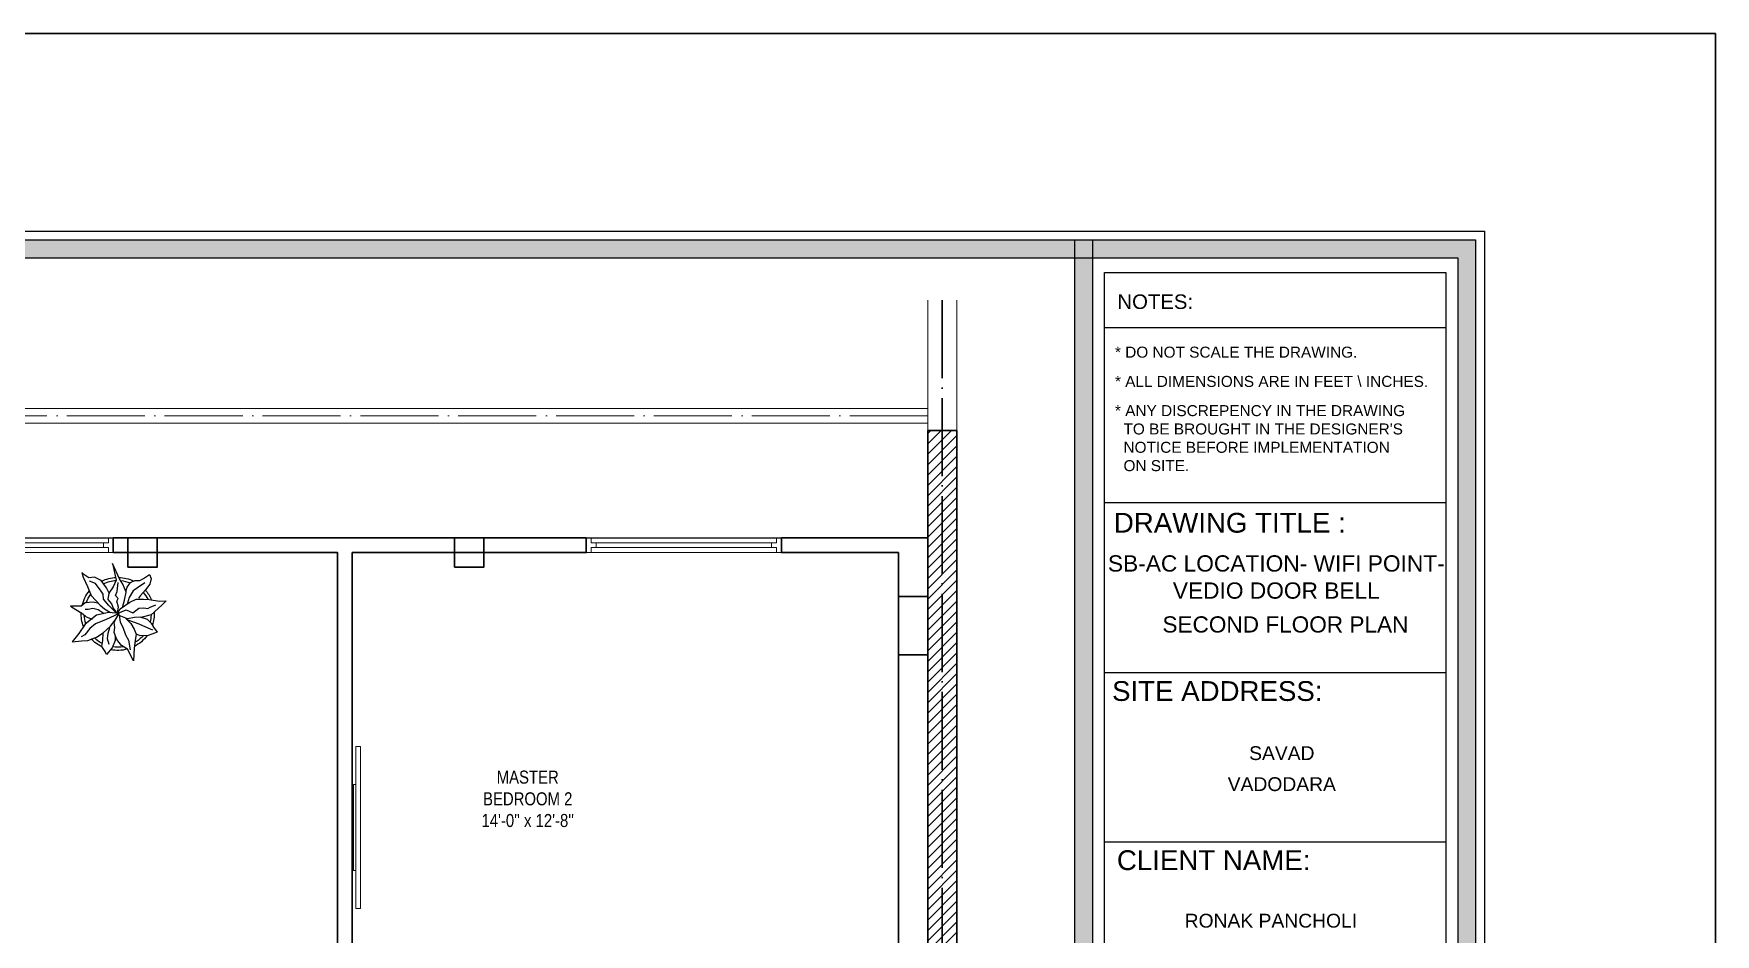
# Model space of a CAD drawing. Header units: millimetres. Extents: x 56222 to 3066687, y -650199 to -121287.
# Drawn here: x 142244 to 142762, y -175534 to -175257 of the extents above; entities that cross this region are included whole.
import ezdxf
from ezdxf.enums import TextEntityAlignment as Align

# ---------------------------------------------------------------- set-up
doc = ezdxf.new("R2010")
doc.units = ezdxf.units.MM
doc.header["$MEASUREMENT"] = 0
doc.linetypes.add('ACAD_ISO04W100', pattern=[30, 24, -3, 0, -3])
for name, color, linetype, lineweight in [('COLUMN', 1, 'Continuous', 30), ('FIRST FLOOR ( TEXT )', 7, 'Continuous', 9), ('GROUND FLOOR', 7, 'Continuous', 9), ('GROUND FLOOR  ( HATCH )', 251, 'Continuous', 9), ('NAME PLATE', 7, 'Continuous', 25), ('SECOND FLOOR', 7, 'Continuous', 9), ('SECOND FLOOR  ( PLINE )', 251, 'Continuous', 30), ('X_PLOT', 1, 'Continuous', 9), ('XX~SLAB ( BEAM )~ ( DIM )', 7, 'Continuous', 9)]:
    doc.layers.add(name, color=color, linetype=linetype, lineweight=lineweight)
doc.layers.add('GROUND FLOOR  ( Text )', color=251, linetype='Continuous')
doc.layers.add('XX~SLAB ( PLINE )', color=251, linetype='Continuous', plot=False)
doc.styles.add('Arial', font='arial.ttf')
doc.styles.add('KATHA', font='swissc.ttf')

# ---------------------------------------------------------------- blocks, each defined once
blk = doc.blocks.new('LAYOUT FILE')
at = {"layer": 'NAME PLATE', "true_color": 0xd39e00}
h = blk.add_hatch(color=42, dxfattribs=at)
h.paths.add_polyline_path([(3346889.83, -513806.18), (3346889.83, -514260.7), (3347535.56, -514260.7), (3347535.56, -513806.18)])
h.paths.add_polyline_path([(3346894.36, -513810.71), (3347531.03, -513810.71), (3347531.03, -514256.17), (3346894.36, -514256.17)], flags=16)
blk.add_hatch(color=42, dxfattribs=at).paths.add_polyline_path([(3347433.6, -514256.17), (3347438.13, -514256.17), (3347438.13, -513806.18), (3347433.6, -513806.18)])
at = {"layer": 'NAME PLATE', "color": 42, "true_color": 0xd39e00}
for p, q in [((3347527.96, -513828.55), (3347441.2, -513828.55)), ((3347527.96, -513872.99), (3347441.2, -513872.99)), ((3347527.96, -513916.26), (3347441.2, -513916.26)), ((3347527.96, -513959.27), (3347441.2, -513959.27))]:
    blk.add_line(p, q, dxfattribs=at)
for points in [[(3346887.56, -513803.91), (3347537.83, -513803.91), (3347537.83, -514262.96), (3346887.56, -514262.96)], [(3346889.83, -513806.18), (3347535.56, -513806.18), (3347535.56, -514260.7), (3346889.83, -514260.7)], [(3347433.6, -514256.17), (3347433.6, -513806.18), (3347438.13, -513806.18), (3347438.13, -514256.17)], [(3346894.36, -513810.71), (3347531.03, -513810.71), (3347531.03, -514256.17), (3346894.36, -514256.17)], [(3347441.2, -514252.44), (3347441.2, -513814.44), (3347527.96, -513814.44), (3347527.96, -514252.44)]]:
    blk.add_lwpolyline(points, close=True, dxfattribs=at)
at = {"layer": 'NAME PLATE', "style": 'Arial'}
for s, height, p in [('NOTES:', 3.699, (3347454.07, -513823.73)), ('DRAWING TITLE : ', 5.0338, (3347474.01, -513880.61)), ('SITE ADDRESS:', 5.0338, (3347469.85, -513923.39)), ('CLIENT NAME:', 5.0338, (3347468.93, -513966.4))]:
    blk.add_text(s, height=height, dxfattribs=at).set_placement(p, align=Align.CENTER)
at = {"layer": 'NAME PLATE', "char_height": 2.7974, "width": 108.0765, "attachment_point": 1, "style": 'Arial'}
for s, insert in [('* DO NOT SCALE THE DRAWING.', (3347443.82, -513833.31, 0)), ('* ALL DIMENSIONS ARE IN FEET \\\\ INCHES.', (3347443.82, -513840.75, 0)), ("* ANY DISCREPENCY IN THE DRAWING \\P  TO BE BROUGHT IN THE DESIGNER'S\\P  NOTICE BEFORE IMPLEMENTATION \\P  ON SITE.", (3347443.82, -513848.18, 0))]:
    blk.add_mtext(s, dxfattribs=dict(at, insert=insert))
blk = doc.blocks.new('ARPLS010')
at = {"linetype": 'ByBlock'}
for p, q in [((-0.278, 0.467), (-0.295, 0.42)), ((-0.248, 0.54), (-0.278, 0.467)), ((-0.182, 0.493), (-0.248, 0.54)), ((-0.222, 0.484), (-0.164, 0.347)), ((-0.125, 0.459), (-0.182, 0.493)), ((0.121, 0.605), (-0.013, 0.459)), ((0.091, 0.447), (0.125, 0.522)), ((0.179, 0.666), (0.121, 0.605)), ((0.174, 0.573), (0.179, 0.666)), ((0.2, 0.432), (0.174, 0.573)), ((-0.362, 0.24), (-0.469, 0.226)), ((-0.278, 0.254), (-0.362, 0.24)), ((-0.295, 0.42), (-0.302, 0.309)), ((-0.302, 0.309), (-0.276, 0.258)), ((-0.21, 0.227), (-0.278, 0.254)), ((-0.164, 0.347), (-0.139, 0.295)), ((-0.139, 0.295), (-0.08, 0.131)), ((-0.072, 0.404), (-0.125, 0.459)), ((-0.038, 0.302), (-0.072, 0.404)), ((-0.049, 0.232), (-0.065, 0.135)), ((-0.044, 0.336), (-0.049, 0.232)), ((-0.013, 0.459), (-0.044, 0.336)), ((0.015, 0.209), (0.08, 0.288)), ((0.077, 0.412), (0.091, 0.447)), ((0.082, 0.358), (0.077, 0.412)), ((0.08, 0.288), (0.082, 0.358)), ((0.16, 0.165), (0.204, 0.254)), ((0.203, 0.352), (0.2, 0.432)), ((0.204, 0.254), (0.203, 0.352)), ((0.252, 0.313), (0.216, 0.287)), ((0.33, 0.38), (0.252, 0.313)), ((0.356, 0.269), (0.318, 0.213)), ((0.409, 0.44), (0.33, 0.38)), ((0.425, 0.373), (0.356, 0.269)), ((0.484, 0.459), (0.409, 0.44)), ((0.432, 0.176), (0.459, 0.236)), ((0.459, 0.303), (0.485, 0.354)), ((0.459, 0.236), (0.459, 0.303)), ((0.542, 0.434), (0.484, 0.459)), ((0.485, 0.354), (0.533, 0.42)), ((0.533, 0.42), (0.542, 0.434)), ((-0.469, 0.226), (-0.643, 0.216)), ((-0.643, 0.216), (-0.485, 0.134)), ((-0.359, 0.148), (-0.49, 0.172)), ((-0.485, 0.134), (-0.433, 0.051)), ((-0.433, 0.051), (-0.349, -0.011)), ((-0.287, 0.106), (-0.359, 0.148)), ((-0.18, 0.073), (-0.287, 0.106)), ((-0.132, 0.18), (-0.21, 0.227)), ((-0.111, 0.036), (-0.18, 0.073)), ((-0.063, 0.111), (-0.132, 0.18)), ((-0.013, 0.022), (-0.111, 0.036)), ((-0.084, -0.034), (0.007, 0.018)), ((0.003, 0.011), (-0.076, -0.16)), ((-0.065, 0.135), (-0.024, 0.018)), ((-0.024, 0.018), (0.009, 0.005)), ((0.006, -0.002), (0.068, 0.032)), ((0.007, 0.018), (0.02, -0.121)), ((0.009, 0.005), (0.056, 0.114)), ((0.056, 0.114), (0.015, 0.209)), ((0.017, -0.002), (0.091, 0.009)), ((0.068, 0.032), (0.16, 0.165)), ((0.088, 0.065), (0.187, 0.091)), ((0.091, 0.009), (0.173, -0.011)), ((0.227, 0.157), (0.132, 0.131)), ((0.173, -0.011), (0.212, 0.004)), ((0.187, 0.091), (0.297, 0.116)), ((0.212, 0.004), (0.252, -0.03)), ((0.318, 0.213), (0.227, 0.157)), ((0.297, 0.116), (0.408, 0.071)), ((0.309, 0.109), (0.368, 0.128)), ((0.309, -0.01), (0.43, 0.006)), ((0.368, 0.128), (0.432, 0.176)), ((0.408, 0.071), (0.482, 0.024)), ((0.482, 0.024), (0.689, -0.072)), ((-0.464, -0.073), (-0.558, -0.152)), ((-0.558, -0.152), (-0.517, -0.172)), ((-0.517, -0.172), (-0.447, -0.216)), ((-0.366, -0.036), (-0.464, -0.073)), ((-0.447, -0.216), (-0.363, -0.202)), ((-0.336, -0.142), (-0.413, -0.121)), ((-0.306, -0.033), (-0.366, -0.036)), ((-0.363, -0.202), (-0.263, -0.2)), ((-0.349, -0.011), (-0.256, -0.05)), ((-0.269, -0.135), (-0.336, -0.142)), ((-0.318, -0.29), (-0.259, -0.2)), ((-0.193, -0.113), (-0.269, -0.135)), ((-0.259, -0.2), (-0.168, -0.1)), ((-0.256, -0.05), (-0.185, -0.038)), ((-0.185, -0.038), (-0.114, -0.046)), ((-0.168, -0.1), (-0.084, -0.034)), ((-0.076, -0.16), (-0.138, -0.304)), ((-0.114, -0.046), (-0.093, -0.036)), ((0.02, -0.121), (-0.017, -0.291)), ((0.059, -0.27), (0.005, -0.185)), ((0.01, -0.014), (0.017, -0.002)), ((0.078, -0.064), (0.01, -0.014)), ((0.016, -0.023), (0.116, -0.122)), ((0.07, -0.179), (0.018, -0.1)), ((0.121, -0.239), (0.07, -0.179)), ((0.138, -0.083), (0.078, -0.064)), ((0.116, -0.122), (0.201, -0.195)), ((0.197, -0.135), (0.138, -0.083)), ((0.283, -0.123), (0.197, -0.135)), ((0.201, -0.195), (0.272, -0.198)), ((0.252, -0.03), (0.309, -0.01)), ((0.272, -0.198), (0.311, -0.225)), ((0.277, -0.114), (0.357, -0.156)), ((0.37, -0.064), (0.283, -0.123)), ((0.311, -0.225), (0.415, -0.304)), ((0.357, -0.156), (0.455, -0.226)), ((0.462, -0.021), (0.37, -0.064)), ((0.455, -0.226), (0.503, -0.317)), ((0.689, -0.072), (0.462, -0.021)), ((-0.368, -0.496), (-0.363, -0.408)), ((-0.363, -0.408), (-0.318, -0.29)), ((-0.287, -0.45), (-0.314, -0.498)), ((-0.199, -0.38), (-0.287, -0.45)), ((-0.141, -0.446), (-0.269, -0.533)), ((-0.138, -0.304), (-0.199, -0.38)), ((-0.017, -0.291), (-0.141, -0.446)), ((-0.042, -0.432), (-0.071, -0.352)), ((0.002, -0.48), (-0.042, -0.432)), ((0.08, -0.342), (0.059, -0.27)), ((0.064, -0.446), (0.066, -0.407)), ((0.066, -0.407), (0.08, -0.342)), ((0.15, -0.445), (0.106, -0.5)), ((0.184, -0.299), (0.121, -0.239)), ((0.141, -0.261), (0.16, -0.336)), ((0.16, -0.336), (0.15, -0.445)), ((0.252, -0.362), (0.184, -0.299)), ((0.376, -0.416), (0.252, -0.362)), ((0.502, -0.472), (0.376, -0.416)), ((0.415, -0.304), (0.447, -0.388)), ((0.503, -0.317), (0.494, -0.398)), ((0.494, -0.398), (0.528, -0.452)), ((0.528, -0.452), (0.567, -0.494)), ((-0.382, -0.625), (-0.368, -0.496)), ((-0.269, -0.533), (-0.382, -0.625)), ((0.104, -0.646), (0.002, -0.48)), ((0.106, -0.5), (0.104, -0.646)), ((0.567, -0.494), (0.502, -0.472))]:
    blk.add_line(p, q, dxfattribs=at)
for radius, start, end in [(0.5, 87.2367, 107.9154), (0.5, 126.2799, 152.7042), (0.458, 130.7647, 148.9789), (0.458, 91.6596, 104.0784), (0.5, 49.0791, 67.0324), (0.458, 49.8461, 63.9764), (0.5, 164.9216, 191.0302), (0.458, 169.9629, 188.6517), (0.458, 5.0517, 21.9108), (0.5, 1.3782, 25.7565), (0.5, 205.1623, 226.3204), (0.458, 207.232, 224.0819), (0.458, 334.5625, 357.1532), (0.5, 333.6991, 357.5577), (0.458, 252.8522, 267.711), (0.5, 283.5324, 308.8712), (0.458, 289.266, 306.1107), (0.5, 249.553, 272.4234)]:
    blk.add_arc((0, 0), radius, start, end, dxfattribs=at)

msp = doc.modelspace()

# ---------------------------------------------------------------- hatches: boundary and pattern name
at = {"layer": 'GROUND FLOOR  ( HATCH )'}
h = msp.add_hatch(dxfattribs=at)
h.set_pattern_fill('ANSI31', color=6, scale=18, style=0)
h.set_pattern_definition([(45, (25987.5376, -13103.3108), (-1.590990258, 1.590990258), [])])
h.paths.add_polyline_path([(142528.2236, -175378.9852), (142519.2236, -175378.9852), (142519.2236, -175722.4852), (142528.2236, -175722.4852)])

# ---------------------------------------------------------------- linework, layer by layer
at = {"lineweight": 9, "elevation": -0.1256}
for points in [[(142344.8079, -175476.1042), (142343.3612, -175476.1042), (142343.3612, -175525.9398), (142344.8079, -175525.9398)], [(142343.3612, -175487.8035), (142342.5952, -175487.8035), (142342.5952, -175514.2405), (142343.3612, -175514.2405)]]:
    msp.add_lwpolyline(points, close=True, dxfattribs=at)
at = {"layer": 'COLUMN', "elevation": -0.1256}
for points in [[(142273.2236, -175411.9852), (142282.2236, -175411.9852), (142282.2236, -175420.9852), (142273.2236, -175420.9852)], [(142373.7236, -175411.9852), (142382.7236, -175411.9852), (142382.7236, -175420.9852), (142373.7236, -175420.9852)], [(142510.2236, -175429.9852), (142519.2236, -175429.9852), (142519.2236, -175447.9852), (142510.2236, -175447.9852)]]:
    msp.add_lwpolyline(points, close=True, dxfattribs=at)
at = {"layer": 'GROUND FLOOR'}
for p, q in [((142519.2236, -175338.9364, -0.1256), (142519.2236, -175859.8692, -0.1256)), ((142519.2236, -175338.9364, -0.1256), (142519.2236, -175435.9852, -0.1256)), ((142528.2236, -175338.9364, -0.1256), (142528.2236, -175859.8692, -0.1256)), ((142018.9736, -175372.2352, -0.1256), (142519.2236, -175372.2352, -0.1256)), ((142023.4736, -175376.7352, -0.1256), (142519.2236, -175376.7352, -0.1256))]:
    msp.add_line(p, q, dxfattribs=at)
at = {"layer": 'GROUND FLOOR', "color": 1, "linetype": 'ACAD_ISO04W100'}
msp.add_line((142523.7236, -175338.9364, -0.1256), (142523.7236, -175722.4852, -0.1256), dxfattribs=at)
at = {"layer": 'GROUND FLOOR', "color": 1, "linetype": 'ACAD_ISO04W100', "elevation": -0.1256}
msp.add_lwpolyline([(142519.2236, -175374.4852), (142021.2236, -175374.4852), (142021.2236, -175836.9852), (142519.2236, -175836.9852)], dxfattribs=at)
at = {"layer": 'GROUND FLOOR', "color": 6, "lineweight": 30, "elevation": -0.1256}
msp.add_lwpolyline([(142528.2236, -175378.9852), (142519.2236, -175378.9852), (142519.2236, -175722.4852), (142528.2236, -175722.4852)], close=True, dxfattribs=at)
at = {"layer": 'SECOND FLOOR'}
for p, q in [((142118.7236, -175411.9852, -0.1256), (142519.2236, -175411.9852, -0.1256)), ((142268.7236, -175411.9852, -0.1256), (142268.7236, -175416.4852, -0.1256)), ((142414.2229, -175411.9852, -0.1256), (142414.2229, -175416.4852, -0.1256)), ((142474.2236, -175411.9852, -0.1256), (142474.2236, -175416.4852, -0.1256)), ((142127.7236, -175416.4852, -0.1256), (142337.7236, -175416.4852, -0.1256)), ((142337.7236, -175416.4852, -0.1256), (142337.7236, -175567.9852, -0.1256)), ((142342.2236, -175416.4852, -0.1256), (142510.2236, -175416.4852, -0.1256)), ((142342.2236, -175567.9852, -0.1256), (142342.2236, -175416.4852, -0.1256)), ((142510.2236, -175416.4852, -0.1256), (142510.2236, -175567.9852, -0.1256))]:
    msp.add_line(p, q, dxfattribs=at)
at = {"layer": 'SECOND FLOOR', "elevation": -0.1256}
for points in [[(142268.7236, -175411.9852), (142267.2236, -175411.9852), (142267.2236, -175413.4852), (142265.7236, -175413.4852), (142265.7236, -175414.9852), (142199.7236, -175414.9852), (142199.7236, -175413.4852), (142198.2236, -175413.4852), (142198.2236, -175411.9852), (142196.7236, -175411.9852), (142196.7236, -175416.4852), (142198.2236, -175416.4852), (142198.2236, -175414.9852), (142199.7236, -175414.9852), (142199.7236, -175413.4852), (142265.7236, -175413.4852), (142265.7236, -175414.9852), (142267.2236, -175414.9852), (142267.2236, -175416.4852), (142268.7236, -175416.4852), (142268.7236, -175411.9852), (142196.7236, -175411.9852), (142196.7236, -175416.4852), (142268.7236, -175416.4852)], [(142474.2236, -175411.9852), (142472.7236, -175411.9852), (142472.7236, -175413.4852), (142471.2236, -175413.4852), (142471.2236, -175414.9852), (142417.2229, -175414.9852), (142417.2229, -175413.4852), (142415.7229, -175413.4852), (142415.7229, -175411.9852), (142414.2229, -175411.9852), (142414.2229, -175416.4852), (142415.7229, -175416.4852), (142415.7229, -175414.9852), (142417.2229, -175414.9852), (142417.2229, -175413.4852), (142471.2236, -175413.4852), (142471.2236, -175414.9852), (142472.7236, -175414.9852), (142472.7236, -175416.4852), (142474.2236, -175416.4852), (142474.2236, -175411.9852), (142414.2229, -175411.9852), (142414.2229, -175416.4852), (142474.2236, -175416.4852)]]:
    msp.add_lwpolyline(points, close=True, dxfattribs=at)
at = {"layer": 'SECOND FLOOR  ( PLINE )', "elevation": -0.1256}
for points in [[(142337.7236, -175572.4852), (142318.2236, -175572.4852), (142318.2236, -175567.9852), (142337.7236, -175567.9852), (142337.7236, -175416.4852), (142268.7236, -175416.4852), (142268.7236, -175411.9852), (142414.2229, -175411.9852), (142414.2229, -175416.4852), (142342.2236, -175416.4852), (142342.2236, -175567.9852), (142384.2236, -175567.9852), (142384.2236, -175572.4852), (142342.2236, -175572.4852)], [(142519.2236, -175411.9852), (142474.2236, -175411.9852), (142474.2236, -175416.4852), (142510.2236, -175416.4852), (142510.2236, -175567.9852), (142478.7236, -175567.9852), (142478.7236, -175572.4852), (142510.2236, -175572.4852), (142510.2236, -175699.9852), (142477.2185, -175699.9852), (142477.2185, -175704.4852), (142510.2236, -175704.4852), (142510.2236, -175722.4852), (142519.2236, -175722.4852)]]:
    msp.add_lwpolyline(points, close=True, dxfattribs=at)
at = {"layer": 'X_PLOT', "linetype": 'ACAD_ISO04W100', "lineweight": 30}
msp.add_line((142523.7236, -175338.9364, -0.1256), (142523.7236, -175834.7352, -0.1256), dxfattribs=at)
at = {"layer": 'XX~SLAB ( BEAM )~ ( DIM )', "color": 3, "lineweight": 30}
msp.add_lwpolyline([(142761.5003, -175256.9826), (139978.6152, -175256.9826), (139978.6152, -175910.04), (142761.5003, -175910.04)], close=True, dxfattribs=at)
at = {"layer": 'XX~SLAB ( PLINE )', "elevation": -0.1256}
msp.add_lwpolyline([(142114.2236, -175411.9852), (142519.2236, -175411.9852), (142519.2236, -175722.4852), (142510.2236, -175722.4852), (142490.4189, -175722.4852), (142450.0818, -175722.4852), (142424.7236, -175722.4852), (142277.7236, -175722.4852), (142204.4801, -175722.4852), (142114.2236, -175722.4852)], close=True, dxfattribs=at)

# ---------------------------------------------------------------- block references
at = {"xscale": -22.43806280742462, "yscale": 22.43806280742462, "zscale": 22.43806280742462, "rotation": 269.893550954013}
msp.add_blockref('ARPLS010', (142270.0792, -175435.3618, -0.1256), dxfattribs=at)
at = {"layer": 'NAME PLATE', "lineweight": 0, "xscale": 1.209046105522275, "yscale": 1.209046105522275, "zscale": 1.209046105522275}
msp.add_blockref('LAYOUT FILE', (-3904637.0885, 445894.9604), dxfattribs=at)

# ---------------------------------------------------------------- texts
at = {"layer": 'FIRST FLOOR ( TEXT )', "insert": (142396.1982, -175492.2352, -0.1256), "char_height": 4, "attachment_point": 5, "style": 'KATHA'}
msp.add_mtext("MASTER \\PBEDROOM 2\\P14'-0'' x 12'-8''", dxfattribs=at)
at = {"layer": 'GROUND FLOOR  ( Text )', "insert": (142626.459, -175424.0466, -0.1256), "char_height": 5, "width": 121.249347, "attachment_point": 5, "style": 'Arial'}
msp.add_mtext('SB-AC LOCATION- WIFI POINT- VEDIO DOOR BELL', dxfattribs=at)
at = {"layer": 'NAME PLATE', "style": 'Arial'}
for s, height, p in [('SECOND FLOOR PLAN', 4.972924, (142629.2491, -175441.081)), (' SAVAD ', 4.24568, (142628.1469, -175480.2832)), ('VADODARA', 4.24568, (142628.1469, -175489.8148)), ('RONAK PANCHOLI    ', 4.245682, (142628.0849, -175531.796))]:
    msp.add_text(s, height=height, dxfattribs=at).set_placement(p, align=Align.CENTER)

doc.saveas('drawing.dxf')
